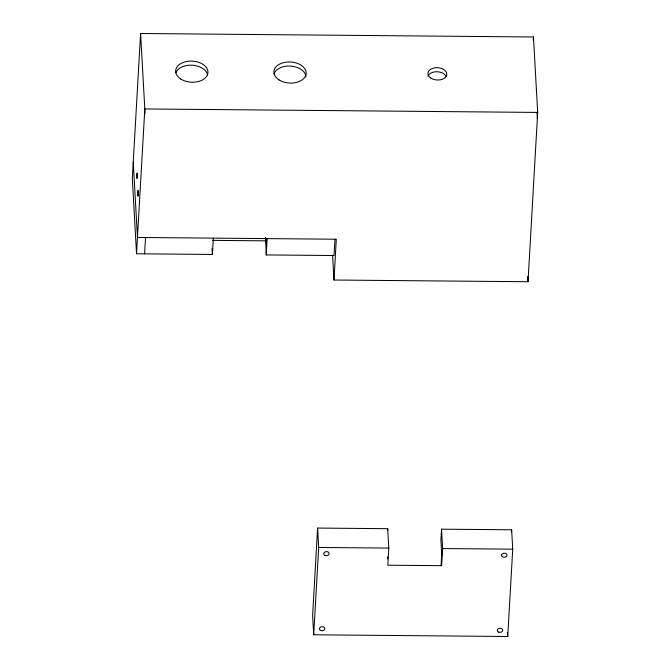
<?xml version="1.0" encoding="UTF-8"?>
<svg xmlns="http://www.w3.org/2000/svg" width="670" height="670" viewBox="0 0 670 670"><rect width="100%" height="100%" fill="white"/><g stroke="black" fill="none" stroke-linecap="round" stroke-linejoin="round"><path stroke-width="1" d="M332.588 255.22L333.97 280.018L528.01 281.735L537.683 112.426L533.471 36.984L140.591 33.5L132.317 178.337L136.529 253.779L212.398 254.449L213.336 238.135M136.529 253.779L144.812 108.942L140.591 33.5M144.603 253.846L145.541 237.532M265.622 237.766L266.233 254.927L334.02 255.53L334.958 239.207M266.576 238.419L266.283 243.52L266.015 238.629M266.233 254.927L267.163 238.612M441.538 529.166L442.619 548.554L441.639 565.681L387.813 565.204L388.793 548.077L387.704 528.689L317.605 528.069L312.614 615.395L313.694 634.783L507.734 636.5L512.726 549.174L511.645 529.786L441.538 529.166L440.91 540.171L441.697 554.274L441.053 565.488M313.694 634.783L318.685 547.457L317.605 528.069M333.97 280.018L336.307 239.224L137.467 237.456L133.246 162.014M387.595 530.69L387.704 528.689M387.578 558.897L387.687 556.854M533.295 40.041L533.471 36.984M511.52 531.871L511.645 529.786M537.683 112.426L144.812 108.942L144.829 114.118M212.65 240.363L265.446 240.832L265.412 237.842M318.685 547.457L388.793 548.077M442.619 548.554L512.726 549.174M536.988 112.342L537.34 118.54M527.717 276.568L528.01 281.735M507.508 632.421L507.734 636.5M212.063 248.411L212.398 254.449M427.912 76.229A9.455 6.172 3.3 0 1 436.781 71.732A9.455 6.172 3.3 0 1 446.153 76.388M175.825 72.862A16.172 10.553 3.3 0 1 192.399 65.216A16.172 10.553 3.3 0 1 207.616 74.956M274.047 73.734A16.172 10.553 3.3 0 1 291.316 66.146A16.172 10.553 3.3 0 1 305.947 76.749M137.844 193.111C138.07 203.739 138.363 183.103 137.844 193.111M501.629 555.011L501.629 555.539A2.697 2.035 -3.2 0 0 505.733 556.912A2.697 2.035 -3.2 0 0 505.758 553.47A2.697 2.035 -3.2 0 0 501.629 555.011M136.864 175.23C136.965 186.101 137.417 166.595 136.864 175.23M498.681 632.111A2.697 2.035 -3.2 0 0 502.709 630.227A2.697 2.035 -3.2 0 0 498.647 628.586A2.697 2.035 -3.2 0 0 498.681 632.111M324.967 555.405A2.697 2.035 -3.2 0 0 329.104 553.671A2.697 2.035 -3.2 0 0 325.168 551.871A2.697 2.035 -3.2 0 0 324.967 555.405M320.67 630.487A2.697 2.035 -3.2 0 0 324.816 628.753A2.697 2.035 -3.2 0 0 320.88 626.952A2.697 2.035 -3.2 0 0 320.67 630.487M279.03 79.906A16.172 10.553 3.3 0 0 305.78 75.4A16.172 10.553 3.3 0 0 285.278 62.276A16.172 10.553 3.3 0 0 279.03 79.906M180.808 79.035A16.172 10.553 3.3 0 0 207.566 74.529A16.172 10.553 3.3 0 0 187.056 61.405A16.172 10.553 3.3 0 0 180.808 79.035M430.927 78.147A9.455 6.172 3.3 0 0 446.572 75.517A9.455 6.172 3.3 0 0 434.579 67.838A9.455 6.172 3.3 0 0 430.927 78.147"/></g></svg>
